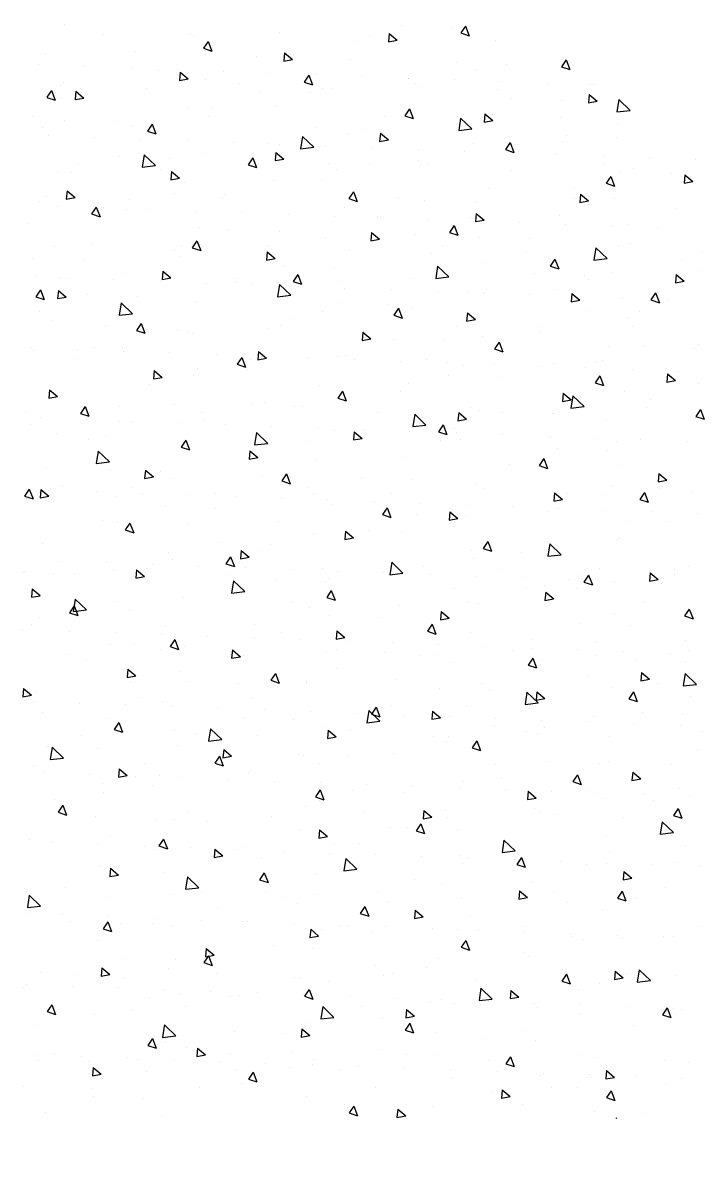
# Model space of a CAD drawing. Header units: metres. Extents: x -0.75 to 0.75, y 0 to 1.5.
# Drawn here: x 0.0228 to 0.2683, y 0.7017 to 1.1116 of the extents above; entities that cross this region are included whole.
import ezdxf

# ---------------------------------------------------------------- set-up
doc = ezdxf.new("R2010")
doc.units = ezdxf.units.M
for name, color, linetype in [('EXTERIOR', 250, 'Continuous'), ('Floor', 8, 'Continuous'), ('Inner 1', 5, 'Continuous'), ('Inner 2', 150, 'Continuous'), ('Inner 3', 140, 'Continuous')]:
    doc.layers.add(name, color=color, linetype=linetype)

# ---------------------------------------------------------------- blocks, each defined once
blk = doc.blocks.new('*X1')
at = {"color": 0}
for p, q in [((74.314, 149.239), (74.314, 149.239)), ((77.631, 149.458), (77.631, 149.458)), ((78.296, 149.452), (78.296, 149.452)), ((80.965, 149.339), (80.965, 149.339)), ((81.121, 149.194), (81.121, 149.194)), ((82.372, 149.359), (82.372, 149.359)), ((83.323, 149.417), (83.673, 149.551)), ((83.323, 149.417), (83.572, 149.249)), ((83.572, 149.249), (83.674, 149.551)), ((83.634, 149.226), (83.634, 149.226)), ((87.065, 149.316), (87.065, 149.316)), ((92.836, 148.868), (93.226, 149.274)), ((93.281, 148.799), (93.226, 149.274)), ((94.92, 149.478), (94.92, 149.478)), ((95.557, 149.296), (95.557, 149.296)), ((99.787, 149.371), (99.787, 149.371)), ((101.95, 149.381), (101.95, 149.381)), ((74.715, 148.958), (74.715, 148.958)), ((74.865, 148.861), (75.106, 149.149)), ((74.865, 148.861), (75.164, 148.835)), ((75.164, 148.835), (75.106, 149.148)), ((77.963, 148.779), (77.963, 148.779)), ((78.451, 148.548), (78.692, 148.835)), ((78.75, 148.521), (78.692, 148.835)), ((84.468, 148.941), (84.468, 148.941)), ((86.303, 149.114), (86.303, 149.114)), ((88.973, 149.001), (88.973, 149.001)), ((90.509, 149.016), (90.859, 149.151)), ((90.509, 149.016), (90.758, 148.848)), ((90.758, 148.848), (90.859, 149.151)), ((91.642, 148.888), (91.642, 148.888)), ((92.004, 148.977), (92.004, 148.977)), ((92.412, 148.882), (92.412, 148.882)), ((92.836, 148.868), (93.281, 148.799)), ((93.663, 149.047), (93.663, 149.047)), ((97.261, 149.051), (97.261, 149.051)), ((99.034, 148.881), (99.034, 148.881)), ((106.848, 148.984), (106.848, 148.984)), ((76.069, 148.529), (76.069, 148.529)), ((78.451, 148.548), (78.75, 148.521)), ((81.943, 148.621), (81.943, 148.621)), ((82.038, 148.234), (82.279, 148.521)), ((82.337, 148.208), (82.279, 148.521)), ((89.088, 148.477), (89.088, 148.477)), ((89.254, 148.466), (89.254, 148.466)), ((94.311, 148.775), (94.311, 148.775)), ((94.694, 148.699), (94.694, 148.699)), ((96.118, 148.38), (96.118, 148.38)), ((96.98, 148.662), (96.98, 148.662)), ((97.695, 148.616), (98.045, 148.75)), ((97.695, 148.616), (97.943, 148.448)), ((97.943, 148.448), (98.045, 148.75)), ((98.173, 148.04), (98.562, 148.446)), ((98.617, 147.971), (98.562, 148.446)), ((99.649, 148.55), (99.649, 148.55)), ((102.318, 148.437), (102.318, 148.437)), ((103.702, 148.569), (103.702, 148.569)), ((104.89, 148.433), (104.89, 148.433)), ((104.954, 148.734), (104.954, 148.734)), ((107.416, 148.753), (107.416, 148.753)), ((74.818, 148.364), (74.818, 148.364)), ((79.376, 148.269), (79.376, 148.269)), ((82.038, 148.234), (82.336, 148.208)), ((85.624, 147.92), (85.865, 148.207)), ((85.923, 147.894), (85.865, 148.207)), ((86.109, 148.052), (86.109, 148.052)), ((86.173, 147.976), (86.173, 147.976)), ((87.36, 148.217), (87.36, 148.217)), ((89.572, 148.004), (89.572, 148.004)), ((92.097, 148.324), (92.097, 148.324)), ((98.173, 148.04), (98.617, 147.971)), ((100.545, 148.154), (100.545, 148.154)), ((102.323, 148.081), (102.323, 148.081)), ((104.88, 148.215), (105.23, 148.35)), ((104.88, 148.215), (105.129, 148.048)), ((104.987, 148.324), (104.987, 148.324)), ((105.129, 148.048), (105.23, 148.35)), ((106.776, 148.132), (106.776, 148.132)), ((107.656, 148.211), (107.656, 148.211)), ((74.253, 147.574), (74.253, 147.574)), ((76.779, 147.894), (76.779, 147.894)), ((79.122, 147.804), (79.472, 147.938)), ((79.122, 147.804), (79.371, 147.636)), ((79.371, 147.636), (79.472, 147.938)), ((82.951, 147.636), (82.951, 147.636)), ((85.624, 147.92), (85.923, 147.894)), ((87.005, 147.652), (87.005, 147.652)), ((89.21, 147.606), (89.451, 147.894)), ((89.21, 147.606), (89.509, 147.58)), ((89.509, 147.58), (89.451, 147.893)), ((92.796, 147.292), (93.037, 147.58)), ((93.095, 147.266), (93.038, 147.58)), ((93.202, 147.88), (93.202, 147.88)), ((97.399, 147.74), (97.399, 147.74)), ((98.651, 147.904), (98.651, 147.904)), ((99.726, 147.706), (99.726, 147.706)), ((103.509, 147.213), (103.898, 147.619)), ((103.86, 147.631), (103.86, 147.631)), ((103.954, 147.144), (103.898, 147.619)), ((79.805, 147.222), (79.805, 147.222)), ((81.057, 147.387), (81.057, 147.387)), ((83.257, 147.476), (83.257, 147.476)), ((84.408, 147.277), (84.408, 147.277)), ((86.308, 147.404), (86.658, 147.538)), ((86.308, 147.404), (86.557, 147.236)), ((86.557, 147.236), (86.658, 147.538)), ((90.287, 147.379), (90.287, 147.379)), ((92.796, 147.292), (93.095, 147.266)), ((94.242, 147.324), (94.242, 147.324)), ((96.383, 146.979), (96.624, 147.266)), ((96.682, 146.953), (96.624, 147.266)), ((97.201, 147.386), (97.201, 147.386)), ((103.509, 147.213), (103.953, 147.144)), ((108.69, 147.427), (108.69, 147.427)), ((72.154, 146.48), (72.544, 146.886)), ((72.599, 146.411), (72.544, 146.886)), ((74.653, 147.01), (74.653, 147.01)), ((76.648, 146.806), (76.648, 146.806)), ((77.322, 146.897), (77.322, 146.897)), ((79.992, 146.784), (79.992, 146.784)), ((80.341, 146.975), (80.341, 146.975)), ((81.882, 146.957), (81.882, 146.957)), ((87.371, 146.879), (87.371, 146.879)), ((91.096, 146.91), (91.096, 146.91)), ((92.348, 147.075), (92.348, 147.075)), ((93.494, 147.003), (93.844, 147.138)), ((93.494, 147.003), (93.742, 146.835)), ((93.742, 146.835), (93.844, 147.137)), ((94.633, 147.034), (94.633, 147.034)), ((96.383, 146.979), (96.682, 146.953)), ((99.969, 146.665), (100.21, 146.952)), ((100.268, 146.639), (100.21, 146.952)), ((100.679, 146.603), (101.029, 146.737)), ((100.928, 146.435), (101.029, 146.737)), ((100.944, 147.131), (100.944, 147.131)), ((103.639, 146.762), (103.639, 146.762)), ((104.829, 146.769), (104.829, 146.769)), ((105.532, 147.011), (105.532, 147.011)), ((107.355, 147.089), (107.355, 147.089)), ((72.154, 146.48), (72.599, 146.411)), ((73.038, 146.451), (73.038, 146.451)), ((73.502, 146.392), (73.502, 146.392)), ((74.754, 146.557), (74.754, 146.557)), ((74.921, 146.191), (75.271, 146.326)), ((75.17, 146.024), (75.271, 146.326)), ((75.708, 146.338), (75.708, 146.338)), ((77.425, 146.475), (77.425, 146.475)), ((79.315, 146.605), (79.315, 146.605)), ((82.661, 146.671), (82.661, 146.671)), ((84.455, 146.378), (84.455, 146.378)), ((85.33, 146.559), (85.33, 146.559)), ((87.939, 146.494), (87.939, 146.494)), ((87.999, 146.446), (87.999, 146.446)), ((89.511, 146.339), (89.511, 146.339)), ((90.668, 146.333), (90.668, 146.333)), ((92.036, 146.659), (92.036, 146.659)), ((98.028, 146.63), (98.028, 146.63)), ((99.969, 146.665), (100.268, 146.639)), ((100.679, 146.603), (100.928, 146.435)), ((102.262, 146.417), (102.262, 146.417)), ((102.387, 146.597), (102.387, 146.597)), ((103.555, 146.351), (103.796, 146.638)), ((103.555, 146.351), (103.854, 146.325)), ((103.854, 146.325), (103.797, 146.638)), ((107.142, 146.037), (107.383, 146.325)), ((107.441, 146.011), (107.383, 146.325)), ((107.865, 146.202), (108.215, 146.337)), ((108.114, 146.034), (108.215, 146.337)), ((108.845, 146.385), (108.87, 146.411)), ((108.845, 146.385), (108.87, 146.381)), ((74.192, 145.91), (74.192, 145.91)), ((74.509, 145.974), (74.509, 145.974)), ((74.921, 146.191), (75.17, 146.024)), ((76.718, 146.23), (76.718, 146.23)), ((77.491, 145.653), (77.88, 146.058)), ((77.935, 145.584), (77.88, 146.058)), ((78.377, 146.225), (78.377, 146.225)), ((81.046, 146.113), (81.046, 146.113)), ((82.107, 145.791), (82.457, 145.925)), ((82.356, 145.623), (82.457, 145.925)), ((83.715, 146), (83.715, 146)), ((84.793, 146.08), (84.793, 146.08)), ((86.045, 146.245), (86.045, 146.245)), ((86.944, 145.987), (86.944, 145.987)), ((93.337, 146.22), (93.337, 146.22)), ((95.112, 146.13), (95.112, 146.13)), ((96.006, 146.107), (96.006, 146.107)), ((97.336, 145.932), (97.336, 145.932)), ((98.675, 145.995), (98.675, 145.995)), ((99.229, 146.182), (99.229, 146.182)), ((99.665, 146.042), (99.665, 146.042)), ((107.142, 146.037), (107.441, 146.011)), ((107.865, 146.202), (108.114, 146.034)), ((71.625, 145.558), (71.625, 145.558)), ((71.972, 145.414), (72.213, 145.701)), ((72.271, 145.388), (72.214, 145.701)), ((77.491, 145.653), (77.935, 145.584)), ((81.539, 145.877), (81.539, 145.877)), ((81.635, 145.664), (81.635, 145.664)), ((82.107, 145.791), (82.355, 145.623)), ((84.347, 145.612), (84.347, 145.612)), ((86.384, 145.887), (86.384, 145.887)), ((89.053, 145.774), (89.053, 145.774)), ((89.292, 145.39), (89.643, 145.525)), ((89.541, 145.223), (89.643, 145.525)), ((91.722, 145.661), (91.722, 145.661)), ((92.196, 145.629), (92.196, 145.629)), ((94.391, 145.549), (94.391, 145.549)), ((96.084, 145.768), (96.084, 145.768)), ((97.14, 145.722), (97.14, 145.722)), ((101.344, 145.882), (101.344, 145.882)), ((104.014, 145.769), (104.014, 145.769)), ((106.683, 145.656), (106.683, 145.656)), ((108.627, 145.62), (108.627, 145.62)), ((71.593, 145.474), (71.593, 145.474)), ((71.972, 145.414), (72.271, 145.388)), ((75.559, 145.1), (75.8, 145.388)), ((75.559, 145.1), (75.858, 145.074)), ((75.858, 145.074), (75.8, 145.388)), ((78.49, 145.25), (78.49, 145.25)), ((78.623, 145.377), (78.623, 145.377)), ((79.742, 145.415), (79.742, 145.415)), ((81.821, 145.292), (81.821, 145.292)), ((82.827, 144.825), (83.216, 145.231)), ((83.272, 144.756), (83.216, 145.231)), ((89.28, 145.129), (89.28, 145.129)), ((89.292, 145.39), (89.541, 145.223)), ((91.033, 145.103), (91.033, 145.103)), ((92.926, 145.352), (92.926, 145.352)), ((94.573, 145.37), (94.573, 145.37)), ((96.478, 144.99), (96.828, 145.124)), ((96.727, 144.822), (96.828, 145.124)), ((97.06, 145.436), (97.06, 145.436)), ((99.73, 145.323), (99.73, 145.323)), ((102.399, 145.21), (102.399, 145.21)), ((104.769, 145.104), (104.769, 145.104)), ((105.068, 145.098), (105.068, 145.098)), ((106.569, 145.149), (106.569, 145.149)), ((107.294, 145.425), (107.294, 145.425)), ((107.375, 145.455), (107.375, 145.455)), ((70.72, 144.579), (71.07, 144.713)), ((70.969, 144.411), (71.07, 144.713)), ((75.332, 144.834), (75.332, 144.834)), ((75.707, 144.876), (75.707, 144.876)), ((79.145, 144.787), (79.386, 145.074)), ((79.145, 144.787), (79.444, 144.76)), ((79.254, 144.94), (79.254, 144.94)), ((79.444, 144.76), (79.386, 145.074)), ((82.731, 144.473), (82.972, 144.76)), ((82.827, 144.825), (83.272, 144.756)), ((83.03, 144.447), (82.972, 144.76)), ((89.781, 144.938), (89.781, 144.938)), ((91.976, 144.995), (91.976, 144.995)), ((96.478, 144.99), (96.727, 144.822)), ((102.201, 144.752), (102.201, 144.752)), ((102.323, 144.79), (102.323, 144.79)), ((103.664, 144.59), (104.014, 144.724)), ((103.913, 144.422), (104.014, 144.724)), ((104.217, 145.039), (104.217, 145.039)), ((107.737, 144.985), (107.737, 144.985)), ((70.72, 144.579), (70.969, 144.411)), ((70.989, 144.581), (70.989, 144.581)), ((72.187, 144.42), (72.187, 144.42)), ((72.791, 144.376), (72.791, 144.376)), ((73.439, 144.585), (73.439, 144.585)), ((73.659, 144.468), (73.659, 144.468)), ((76.328, 144.355), (76.328, 144.355)), ((76.657, 144.565), (76.657, 144.565)), ((77.906, 144.178), (78.256, 144.313)), ((78.154, 144.01), (78.256, 144.313)), ((82.731, 144.473), (83.03, 144.447)), ((84.73, 144.273), (84.73, 144.273)), ((86.318, 144.159), (86.559, 144.446)), ((86.364, 144.628), (86.364, 144.628)), ((86.617, 144.133), (86.559, 144.446)), ((86.623, 144.522), (86.623, 144.522)), ((86.883, 144.323), (86.883, 144.323)), ((88.163, 143.997), (88.552, 144.403)), ((88.608, 143.928), (88.553, 144.403)), ((89.45, 144.675), (89.45, 144.675)), ((99.604, 144.377), (99.604, 144.377)), ((101.072, 144.625), (101.072, 144.625)), ((103.653, 144.648), (103.653, 144.648)), ((103.664, 144.59), (103.912, 144.422)), ((71.564, 143.893), (71.564, 143.893)), ((74.132, 144.245), (74.132, 144.245)), ((77.906, 144.178), (78.154, 144.01)), ((78.997, 144.243), (78.997, 144.243)), ((81.666, 144.13), (81.666, 144.13)), ((83.448, 144.128), (83.448, 144.128)), ((83.478, 144.108), (83.478, 144.108)), ((84.286, 143.948), (84.286, 143.948)), ((84.335, 144.017), (84.335, 144.017)), ((85.091, 143.778), (85.441, 143.912)), ((85.34, 143.61), (85.442, 143.912)), ((86.318, 144.159), (86.616, 144.133)), ((87.004, 143.904), (87.004, 143.904)), ((88.163, 143.997), (88.608, 143.928)), ((89.904, 143.845), (90.145, 144.133)), ((90.203, 143.819), (90.145, 144.132)), ((96.02, 143.96), (96.02, 143.96)), ((97.079, 144.057), (97.079, 144.057)), ((97.914, 144.21), (97.914, 144.21)), ((100.737, 144.148), (100.737, 144.148)), ((107.767, 144.051), (107.767, 144.051)), ((80.32, 143.692), (80.32, 143.692)), ((80.532, 143.627), (80.532, 143.627)), ((81.76, 143.628), (81.76, 143.628)), ((85.091, 143.778), (85.34, 143.61)), ((89.673, 143.791), (89.673, 143.791)), ((89.904, 143.845), (90.203, 143.819)), ((92.277, 143.377), (92.627, 143.512)), ((92.342, 143.679), (92.342, 143.679)), ((92.526, 143.21), (92.627, 143.512)), ((93.49, 143.532), (93.731, 143.819)), ((93.49, 143.532), (93.789, 143.505)), ((93.499, 143.17), (93.889, 143.576)), ((93.789, 143.505), (93.731, 143.819)), ((93.944, 143.101), (93.889, 143.576)), ((94.512, 143.705), (94.512, 143.705)), ((94.769, 143.795), (94.769, 143.795)), ((95.011, 143.566), (95.011, 143.566)), ((97.077, 143.218), (97.318, 143.505)), ((97.375, 143.192), (97.318, 143.505)), ((97.681, 143.453), (97.681, 143.453)), ((97.822, 143.647), (97.822, 143.647)), ((104.851, 143.55), (104.851, 143.55)), ((106.06, 143.483), (106.06, 143.483)), ((107.233, 143.76), (107.233, 143.76)), ((107.311, 143.648), (107.311, 143.648)), ((77.175, 143.278), (77.175, 143.278)), ((77.616, 143.127), (77.616, 143.127)), ((78.426, 143.443), (78.426, 143.443)), ((79.193, 143.276), (79.193, 143.276)), ((89.717, 143.13), (89.717, 143.13)), ((91.611, 143.38), (91.611, 143.38)), ((91.915, 143.33), (91.915, 143.33)), ((92.277, 143.377), (92.526, 143.21)), ((93.499, 143.17), (93.944, 143.101)), ((94.906, 143.146), (94.906, 143.146)), ((97.077, 143.218), (97.375, 143.192)), ((99.463, 142.977), (99.813, 143.111)), ((99.711, 142.809), (99.813, 143.111)), ((100.35, 143.34), (100.35, 143.34)), ((100.663, 142.904), (100.904, 143.191)), ((100.962, 142.878), (100.904, 143.191)), ((101.936, 143.05), (101.936, 143.05)), ((102.141, 143.088), (102.141, 143.088)), ((102.902, 143.067), (102.902, 143.067)), ((103.019, 143.228), (103.019, 143.228)), ((104.708, 143.44), (104.708, 143.44)), ((105.688, 143.115), (105.688, 143.115)), ((73.705, 142.566), (74.055, 142.7)), ((73.953, 142.398), (74.055, 142.7)), ((74.017, 142.862), (74.017, 142.862)), ((76.596, 142.901), (76.596, 142.901)), ((86.822, 142.658), (86.822, 142.658)), ((88.466, 142.966), (88.466, 142.966)), ((89.389, 143.01), (89.389, 143.01)), ((91.99, 142.646), (91.99, 142.646)), ((98.835, 142.342), (99.225, 142.748)), ((99.28, 142.273), (99.225, 142.748)), ((99.463, 142.977), (99.711, 142.809)), ((99.544, 142.713), (99.544, 142.713)), ((99.756, 142.653), (99.756, 142.653)), ((100.663, 142.904), (100.962, 142.878)), ((101.008, 142.818), (101.008, 142.818)), ((104.249, 142.59), (104.49, 142.878)), ((104.548, 142.564), (104.49, 142.877)), ((106.648, 142.576), (106.998, 142.711)), ((106.897, 142.409), (106.998, 142.711)), ((108.357, 143.002), (108.357, 143.002)), ((70.872, 142.448), (70.872, 142.448)), ((71.504, 142.229), (71.504, 142.229)), ((72.123, 142.613), (72.123, 142.613)), ((73.705, 142.566), (73.953, 142.398)), ((74.071, 142.581), (74.071, 142.581)), ((74.701, 142.626), (74.701, 142.626)), ((80.89, 142.165), (81.24, 142.3)), ((81.139, 141.997), (81.24, 142.299)), ((83.414, 142.301), (83.414, 142.301)), ((84.225, 142.283), (84.225, 142.283)), ((85.308, 142.55), (85.308, 142.55)), ((96.599, 142.238), (96.599, 142.238)), ((97.018, 142.393), (97.018, 142.393)), ((98.835, 142.342), (99.28, 142.273)), ((99.02, 142.549), (99.02, 142.549)), ((104.249, 142.59), (104.548, 142.564)), ((106.648, 142.576), (106.897, 142.409)), ((107.835, 142.276), (108.076, 142.564)), ((107.835, 142.276), (108.134, 142.25)), ((108.134, 142.25), (108.077, 142.564)), ((70.016, 142.026), (70.016, 142.026)), ((71.785, 142.126), (71.785, 142.126)), ((72.666, 141.653), (72.907, 141.94)), ((72.685, 141.913), (72.685, 141.913)), ((72.965, 141.627), (72.907, 141.94)), ((80.89, 142.165), (81.139, 141.997)), ((81.7, 141.963), (81.7, 141.963)), ((82.162, 142.136), (82.162, 142.136)), ((88.076, 141.765), (88.426, 141.899)), ((88.325, 141.597), (88.426, 141.899)), ((89.074, 142.145), (89.074, 142.145)), ((93.453, 141.823), (93.453, 141.823)), ((94.451, 142.041), (94.451, 142.041)), ((94.705, 141.988), (94.705, 141.988)), ((96.104, 142.049), (96.104, 142.049)), ((104.172, 141.515), (104.561, 141.92)), ((104.616, 141.446), (104.561, 141.92)), ((107.173, 142.096), (107.173, 142.096)), ((107.89, 141.925), (107.89, 141.925)), ((72.666, 141.653), (72.965, 141.627)), ((75.354, 141.8), (75.354, 141.8)), ((76.252, 141.339), (76.494, 141.627)), ((76.551, 141.313), (76.494, 141.627)), ((77.111, 141.471), (77.111, 141.471)), ((78.023, 141.688), (78.023, 141.688)), ((79.005, 141.72), (79.005, 141.72)), ((79.132, 141.611), (79.132, 141.611)), ((80.692, 141.575), (80.692, 141.575)), ((83.361, 141.462), (83.361, 141.462)), ((86.158, 141.645), (86.158, 141.645)), ((88.076, 141.765), (88.325, 141.597)), ((90.296, 141.408), (90.296, 141.408)), ((91.854, 141.666), (91.854, 141.666)), ((93.188, 141.548), (93.188, 141.548)), ((95.261, 141.364), (95.612, 141.499)), ((95.51, 141.196), (95.612, 141.499)), ((102.08, 141.423), (102.08, 141.423)), ((104.172, 141.515), (104.616, 141.446)), ((104.647, 141.775), (104.647, 141.775)), ((104.744, 141.511), (104.744, 141.511)), ((105.996, 141.676), (105.996, 141.676)), ((106.761, 141.8), (106.761, 141.8)), ((69.503, 140.953), (69.854, 141.087)), ((69.752, 140.785), (69.854, 141.087)), ((71.07, 141.354), (71.07, 141.354)), ((72.817, 140.782), (73.207, 141.188)), ((73.262, 140.713), (73.207, 141.188)), ((73.739, 141.242), (73.739, 141.242)), ((75.859, 141.306), (75.859, 141.306)), ((76.252, 141.339), (76.551, 141.313)), ((76.408, 141.129), (76.408, 141.129)), ((76.536, 141.236), (76.536, 141.236)), ((79.077, 141.016), (79.077, 141.016)), ((79.839, 141.026), (80.08, 141.313)), ((79.839, 141.026), (80.138, 140.999)), ((80.138, 140.999), (80.08, 141.313)), ((83.242, 141.144), (83.242, 141.144)), ((83.425, 140.712), (83.666, 140.999)), ((83.724, 140.686), (83.666, 140.999)), ((86.03, 141.349), (86.03, 141.349)), ((86.761, 140.994), (86.761, 140.994)), ((87.15, 140.994), (87.15, 140.994)), ((88.402, 141.158), (88.402, 141.158)), ((88.7, 141.237), (88.7, 141.237)), ((89.329, 141.346), (89.329, 141.346)), ((90.272, 141.048), (90.272, 141.048)), ((91.369, 141.124), (91.369, 141.124)), ((94.038, 141.011), (94.038, 141.011)), ((95.261, 141.364), (95.51, 141.197)), ((99.483, 141.049), (99.483, 141.049)), ((101.586, 141.095), (101.586, 141.095)), ((102.447, 140.964), (102.797, 141.098)), ((102.696, 140.796), (102.797, 141.098)), ((103.845, 141.3), (103.845, 141.3)), ((69.503, 140.953), (69.752, 140.785)), ((70.808, 140.641), (70.808, 140.641)), ((72.702, 140.89), (72.702, 140.89)), ((72.817, 140.782), (73.262, 140.713)), ((74.01, 140.916), (74.01, 140.916)), ((76.689, 140.553), (77.039, 140.687)), ((76.938, 140.385), (77.039, 140.687)), ((80.326, 140.644), (80.326, 140.644)), ((81.746, 140.903), (81.746, 140.903)), ((83.425, 140.712), (83.724, 140.686)), ((84.164, 140.619), (84.164, 140.619)), ((84.416, 140.79), (84.416, 140.79)), ((87.011, 140.398), (87.252, 140.685)), ((87.085, 140.678), (87.085, 140.678)), ((87.31, 140.372), (87.253, 140.685)), ((96.707, 140.898), (96.707, 140.898)), ((96.957, 140.728), (96.957, 140.728)), ((98.441, 140.681), (98.441, 140.681)), ((99.376, 140.785), (99.376, 140.785)), ((99.693, 140.846), (99.693, 140.846)), ((100.929, 140.799), (100.929, 140.799)), ((102.045, 140.673), (102.045, 140.673)), ((102.447, 140.964), (102.696, 140.796)), ((69.556, 140.476), (69.556, 140.476)), ((71.443, 140.564), (71.443, 140.564)), ((76.689, 140.553), (76.938, 140.385)), ((78.154, 139.954), (78.543, 140.36)), ((78.598, 139.885), (78.543, 140.36)), ((81.639, 140.299), (81.639, 140.299)), ((82.099, 140.329), (82.099, 140.329)), ((83.875, 140.152), (84.225, 140.286)), ((83.992, 140.578), (83.992, 140.578)), ((84.124, 139.984), (84.225, 140.286)), ((87.011, 140.398), (87.31, 140.372)), ((87.356, 140.547), (87.356, 140.547)), ((89.754, 140.565), (89.754, 140.565)), ((90.598, 140.084), (90.839, 140.372)), ((90.897, 140.058), (90.839, 140.372)), ((92.423, 140.452), (92.423, 140.452)), ((94.39, 140.376), (94.39, 140.376)), ((95.092, 140.339), (95.092, 140.339)), ((95.283, 140.265), (95.283, 140.265)), ((97.761, 140.227), (97.761, 140.227)), ((98.013, 140.299), (98.013, 140.299)), ((104.714, 140.56), (104.714, 140.56)), ((107.112, 140.431), (107.112, 140.431)), ((107.383, 140.447), (107.383, 140.447)), ((77.41, 140.143), (77.41, 140.143)), ((78.154, 139.954), (78.598, 139.885)), ((79.072, 139.947), (79.072, 139.947)), ((80.847, 140.164), (80.847, 140.164)), ((83.875, 140.152), (84.123, 139.984)), ((84.44, 140.047), (84.44, 140.047)), ((90.598, 140.084), (90.897, 140.058)), ((91.06, 139.752), (91.41, 139.886)), ((91.309, 139.584), (91.411, 139.886)), ((91.793, 140.002), (91.793, 140.002)), ((92.138, 139.851), (92.138, 139.851)), ((93.39, 140.016), (93.39, 140.016)), ((94.184, 139.771), (94.425, 140.058)), ((94.184, 139.771), (94.483, 139.744)), ((94.483, 139.744), (94.425, 140.058)), ((95.097, 139.798), (95.097, 139.798)), ((100.43, 140.114), (100.43, 140.114)), ((103.099, 140.001), (103.099, 140.001)), ((104.586, 140.111), (104.586, 140.111)), ((105.768, 139.888), (105.768, 139.888)), ((106.574, 139.953), (106.574, 139.953)), ((108.438, 139.775), (108.438, 139.775)), ((71.69, 139.372), (71.69, 139.372)), ((74.494, 139.643), (74.494, 139.643)), ((75.796, 139.499), (75.796, 139.499)), ((76.475, 139.572), (76.475, 139.572)), ((77.689, 139.748), (77.689, 139.748)), ((81.524, 139.546), (81.524, 139.546)), ((83.49, 139.127), (83.879, 139.533)), ((83.935, 139.058), (83.879, 139.533)), ((88.98, 139.436), (88.98, 139.436)), ((89.268, 139.681), (89.268, 139.681)), ((91.06, 139.752), (91.309, 139.584)), ((97.77, 139.457), (98.011, 139.744)), ((97.77, 139.457), (98.069, 139.431)), ((98.069, 139.431), (98.011, 139.744)), ((98.246, 139.351), (98.596, 139.486)), ((98.495, 139.183), (98.596, 139.485)), ((99.422, 139.384), (99.422, 139.384)), ((101.357, 139.143), (101.598, 139.43)), ((101.656, 139.117), (101.598, 139.43)), ((102.019, 139.759), (102.019, 139.759)), ((103.429, 139.539), (103.429, 139.539)), ((104.681, 139.704), (104.681, 139.704)), ((71.578, 139.142), (71.578, 139.142)), ((72.488, 138.94), (72.838, 139.074)), ((72.737, 138.772), (72.838, 139.074)), ((73.949, 139.252), (73.949, 139.252)), ((74.359, 139.259), (74.359, 139.259)), ((74.544, 139.334), (74.544, 139.334)), ((77.028, 139.146), (77.028, 139.146)), ((78.608, 139.045), (78.608, 139.045)), ((79.697, 139.033), (79.697, 139.033)), ((83.49, 139.127), (83.934, 139.058)), ((84.104, 138.955), (84.104, 138.955)), ((85.835, 139.022), (85.835, 139.022)), ((86.701, 139.329), (86.701, 139.329)), ((87.087, 139.186), (87.087, 139.186)), ((92.181, 139.298), (92.181, 139.298)), ((96.897, 139.064), (96.897, 139.064)), ((98.246, 139.351), (98.495, 139.183)), ((100.271, 139.123), (100.271, 139.123)), ((101.357, 139.143), (101.655, 139.117)), ((104.943, 138.829), (105.184, 139.117)), ((105.242, 138.803), (105.184, 139.116)), ((105.432, 138.951), (105.545, 138.994)), ((105.432, 138.951), (105.545, 138.875)), ((105.545, 138.994), (105.782, 139.085)), ((105.68, 138.783), (105.782, 139.085)), ((69.493, 138.669), (69.493, 138.669)), ((71.382, 138.9), (71.382, 138.9)), ((71.386, 138.918), (71.386, 138.918)), ((72.488, 138.94), (72.737, 138.772)), ((75.692, 138.545), (75.692, 138.545)), ((79.674, 138.539), (80.024, 138.674)), ((79.674, 138.539), (79.922, 138.372)), ((79.922, 138.372), (80.024, 138.674)), ((81.578, 138.634), (81.578, 138.634)), ((82.367, 138.921), (82.367, 138.921)), ((82.677, 138.606), (82.677, 138.606)), ((85.036, 138.808), (85.036, 138.808)), ((87.705, 138.695), (87.705, 138.695)), ((88.826, 138.299), (89.215, 138.705)), ((89.271, 138.23), (89.215, 138.705)), ((89.265, 138.797), (89.265, 138.797)), ((90.374, 138.582), (90.374, 138.582)), ((94.329, 138.712), (94.329, 138.712)), ((97.126, 138.709), (97.126, 138.709)), ((98.377, 138.874), (98.377, 138.874)), ((104.943, 138.829), (105.242, 138.803)), ((105.545, 138.875), (105.68, 138.783)), ((106.555, 138.817), (106.555, 138.817)), ((107.051, 138.767), (107.051, 138.767)), ((108.529, 138.516), (108.77, 138.803)), ((108.828, 138.489), (108.77, 138.803)), ((69.774, 138.206), (70.015, 138.493)), ((69.774, 138.206), (70.072, 138.18)), ((70.073, 138.18), (70.015, 138.493)), ((73.36, 137.892), (73.601, 138.179)), ((73.659, 137.866), (73.601, 138.179)), ((79.011, 138.282), (79.011, 138.282)), ((79.532, 138.192), (79.532, 138.192)), ((80.783, 138.357), (80.783, 138.357)), ((86.349, 138.297), (86.349, 138.297)), ((86.859, 138.139), (87.209, 138.273)), ((86.859, 138.139), (87.108, 137.971)), ((87.108, 137.971), (87.209, 138.273)), ((88.826, 138.299), (89.271, 138.23)), ((91.732, 138.337), (91.732, 138.337)), ((93.043, 138.469), (93.043, 138.469)), ((93.968, 138.293), (93.968, 138.293)), ((95.712, 138.357), (95.712, 138.357)), ((98.381, 138.244), (98.381, 138.244)), ((101.05, 138.131), (101.05, 138.131)), ((103.639, 138.317), (103.639, 138.317)), ((104.525, 138.447), (104.525, 138.447)), ((108.417, 138.397), (108.417, 138.397)), ((108.529, 138.516), (108.828, 138.489)), ((72.776, 138.044), (72.776, 138.044)), ((73.36, 137.892), (73.659, 137.866)), ((76.374, 137.776), (76.374, 137.776)), ((76.414, 137.907), (76.414, 137.907)), ((76.946, 137.578), (77.187, 137.866)), ((77.245, 137.552), (77.187, 137.866)), ((83.434, 137.796), (83.434, 137.796)), ((89.207, 138.017), (89.207, 138.017)), ((90.823, 137.879), (90.823, 137.879)), ((92.074, 138.044), (92.074, 138.044)), ((94.045, 137.739), (94.395, 137.873)), ((94.045, 137.739), (94.294, 137.571)), ((94.162, 137.472), (94.552, 137.877)), ((94.294, 137.571), (94.395, 137.873)), ((94.607, 137.403), (94.552, 137.877)), ((99.361, 137.72), (99.361, 137.72)), ((100.723, 137.816), (100.723, 137.816)), ((101.958, 138.094), (101.958, 138.094)), ((103.365, 137.732), (103.365, 137.732)), ((103.719, 138.018), (103.719, 138.018)), ((105.259, 137.981), (105.259, 137.981)), ((106.389, 137.906), (106.389, 137.906)), ((107.753, 137.719), (107.753, 137.719)), ((69.86, 137.544), (69.86, 137.544)), ((73.229, 137.362), (73.229, 137.362)), ((73.888, 137.587), (73.888, 137.587)), ((74.48, 137.527), (74.48, 137.527)), ((76.946, 137.578), (77.245, 137.552)), ((80.533, 137.265), (80.774, 137.552)), ((80.831, 137.238), (80.774, 137.552)), ((86.64, 137.665), (86.64, 137.665)), ((87.665, 137.464), (87.665, 137.464)), ((94.162, 137.472), (94.607, 137.403)), ((96.836, 137.4), (96.836, 137.4)), ((97.807, 137.316), (97.807, 137.316)), ((101.231, 137.338), (101.581, 137.472)), ((101.231, 137.338), (101.479, 137.17)), ((101.479, 137.17), (101.581, 137.472)), ((102.114, 137.567), (102.114, 137.567)), ((70.071, 136.946), (70.071, 136.946)), ((71.321, 137.235), (71.321, 137.235)), ((75.473, 136.927), (75.823, 137.061)), ((75.473, 136.927), (75.721, 136.759)), ((75.721, 136.759), (75.823, 137.061)), ((80.518, 137.296), (80.518, 137.296)), ((80.533, 137.265), (80.831, 137.238)), ((81.517, 136.97), (81.517, 136.97)), ((84.043, 137.29), (84.043, 137.29)), ((84.119, 136.951), (84.36, 137.238)), ((84.119, 136.951), (84.418, 136.925)), ((84.418, 136.925), (84.36, 137.238)), ((84.52, 137.049), (84.52, 137.049)), ((85.771, 137.214), (85.771, 137.214)), ((87.705, 136.637), (87.946, 136.924)), ((88.004, 136.611), (87.946, 136.924)), ((94.269, 137.047), (94.269, 137.047)), ((97.062, 136.902), (97.062, 136.902)), ((98.956, 137.151), (98.956, 137.151)), ((99.498, 136.644), (99.888, 137.05)), ((99.943, 136.575), (99.888, 137.05)), ((104.837, 137.219), (104.837, 137.219)), ((106.99, 137.102), (106.99, 137.102)), ((108.416, 136.938), (108.766, 137.072)), ((108.416, 136.938), (108.665, 136.77)), ((108.665, 136.77), (108.766, 137.072)), ((70.716, 136.817), (70.716, 136.817)), ((73.386, 136.704), (73.386, 136.704)), ((76.055, 136.591), (76.055, 136.591)), ((77.602, 136.795), (77.602, 136.795)), ((78.95, 136.618), (78.95, 136.618)), ((81.362, 136.634), (81.362, 136.634)), ((82.658, 136.526), (83.008, 136.661)), ((82.658, 136.526), (82.907, 136.359)), ((82.907, 136.358), (83.008, 136.661)), ((87.705, 136.637), (88.004, 136.611)), ((91.291, 136.323), (91.532, 136.611)), ((91.59, 136.297), (91.533, 136.611)), ((91.672, 136.673), (91.672, 136.673)), ((94.891, 136.815), (94.891, 136.815)), ((95.81, 136.737), (95.81, 136.737)), ((99.498, 136.644), (99.943, 136.575)), ((101.921, 136.718), (101.921, 136.718)), ((104.465, 136.782), (104.465, 136.782)), ((108.353, 136.589), (108.353, 136.589)), ((71.771, 136.145), (71.771, 136.145)), ((74.686, 136.295), (74.686, 136.295)), ((76.353, 136.243), (76.353, 136.243)), ((78.216, 136.22), (78.216, 136.22)), ((78.724, 136.478), (78.724, 136.478)), ((79.468, 136.384), (79.468, 136.384)), ((81.393, 136.366), (81.393, 136.366)), ((84.062, 136.253), (84.062, 136.253)), ((86.731, 136.14), (86.731, 136.14)), ((89.146, 136.352), (89.146, 136.352)), ((89.844, 136.126), (90.194, 136.26)), ((89.844, 136.126), (90.093, 135.958)), ((90.093, 135.958), (90.194, 136.26)), ((91.291, 136.323), (91.59, 136.297)), ((91.975, 136.314), (91.975, 136.314)), ((92.653, 136.321), (92.653, 136.321)), ((94.878, 136.01), (95.119, 136.297)), ((95.177, 135.983), (95.119, 136.297)), ((99.005, 136.218), (99.005, 136.218)), ((101.897, 136.43), (101.897, 136.43)), ((104.835, 135.816), (105.224, 136.222)), ((105.279, 135.747), (105.224, 136.222)), ((107.101, 136.425), (107.101, 136.425)), ((71.77, 135.794), (71.77, 135.794)), ((73.828, 135.923), (73.828, 135.923)), ((74.44, 136.032), (74.44, 136.032)), ((75.059, 135.804), (75.059, 135.804)), ((77.109, 135.919), (77.109, 135.919)), ((79.778, 135.807), (79.778, 135.807)), ((82.447, 135.694), (82.447, 135.694)), ((86.579, 136), (86.579, 136)), ((89.059, 135.814), (89.059, 135.814)), ((89.4, 136.027), (89.4, 136.027)), ((89.507, 135.907), (89.507, 135.907)), ((90.759, 136.072), (90.759, 136.072)), ((92.069, 135.914), (92.069, 135.914)), ((94.738, 135.802), (94.738, 135.802)), ((94.878, 136.01), (95.177, 135.983)), ((96.089, 135.717), (96.089, 135.717)), ((96.775, 135.735), (96.775, 135.735)), ((97.029, 135.725), (97.38, 135.86)), ((97.029, 135.725), (97.278, 135.558)), ((97.278, 135.558), (97.38, 135.86)), ((97.408, 135.689), (97.408, 135.689)), ((98.464, 135.696), (98.705, 135.983)), ((98.464, 135.696), (98.763, 135.67)), ((98.763, 135.67), (98.705, 135.983)), ((99.3, 136.055), (99.3, 136.055)), ((102.05, 135.76), (102.05, 135.76)), ((102.05, 135.382), (102.291, 135.669)), ((102.349, 135.356), (102.291, 135.669)), ((103.944, 136.009), (103.944, 136.009)), ((104.835, 135.816), (105.279, 135.747)), ((71.26, 135.571), (71.26, 135.571)), ((71.271, 135.314), (71.621, 135.448)), ((71.271, 135.314), (71.52, 135.146)), ((71.52, 135.146), (71.622, 135.448)), ((71.913, 135.39), (71.913, 135.39)), ((73.165, 135.555), (73.165, 135.555)), ((73.48, 135.084), (73.87, 135.49)), ((73.925, 135.015), (73.87, 135.49)), ((81.456, 135.305), (81.456, 135.305)), ((83.982, 135.626), (83.982, 135.626)), ((85.116, 135.581), (85.116, 135.581)), ((86.143, 135.313), (86.143, 135.313)), ((86.35, 135.492), (86.35, 135.492)), ((87.785, 135.468), (87.785, 135.468)), ((90.454, 135.356), (90.454, 135.356)), ((94.208, 135.383), (94.208, 135.383)), ((100.077, 135.576), (100.077, 135.576)), ((100.798, 135.595), (100.798, 135.595)), ((102.05, 135.382), (102.349, 135.356)), ((102.746, 135.463), (102.746, 135.463)), ((104.215, 135.325), (104.565, 135.459)), ((104.215, 135.325), (104.464, 135.157)), ((104.464, 135.157), (104.565, 135.459)), ((105.415, 135.351), (105.415, 135.351)), ((105.637, 135.068), (105.878, 135.356)), ((105.936, 135.042), (105.878, 135.356)), ((106.746, 135.469), (106.746, 135.469)), ((106.929, 135.438), (106.929, 135.438)), ((73.48, 135.084), (73.925, 135.015)), ((78.457, 134.914), (78.807, 135.048)), ((78.457, 134.914), (78.706, 134.746)), ((78.706, 134.746), (78.807, 135.048)), ((78.889, 134.953), (78.889, 134.953)), ((83.204, 135.077), (83.204, 135.077)), ((84.456, 135.242), (84.456, 135.242)), ((91.611, 135.008), (91.611, 135.008)), ((93.124, 135.243), (93.124, 135.243)), ((93.173, 135.217), (93.173, 135.217)), ((95.747, 134.93), (95.747, 134.93)), ((95.793, 135.13), (95.793, 135.13)), ((97.64, 135.179), (97.64, 135.179)), ((98.462, 135.017), (98.462, 135.017)), ((101.131, 134.905), (101.131, 134.905)), ((103.83, 134.968), (103.83, 134.968)), ((104.404, 135.118), (104.404, 135.118)), ((105.637, 135.068), (105.935, 135.042)), ((108.084, 135.238), (108.084, 135.238)), ((70.467, 134.445), (70.708, 134.732)), ((70.467, 134.445), (70.766, 134.419)), ((70.766, 134.419), (70.709, 134.732)), ((76.292, 134.579), (76.292, 134.579)), ((78.816, 134.256), (79.206, 134.662)), ((79.261, 134.187), (79.206, 134.662)), ((80.046, 134.662), (80.046, 134.662)), ((83.227, 134.813), (83.227, 134.813)), ((85.643, 134.513), (85.993, 134.648)), ((85.643, 134.513), (85.891, 134.345)), ((85.891, 134.345), (85.993, 134.648)), ((89.085, 134.688), (89.085, 134.688)), ((90.257, 134.716), (90.257, 134.716)), ((94.495, 134.765), (94.495, 134.765)), ((100.914, 134.468), (100.914, 134.468)), ((101.837, 134.766), (101.837, 134.766)), ((103.8, 134.792), (103.8, 134.792)), ((105.786, 134.453), (105.786, 134.453)), ((106.469, 134.679), (106.469, 134.679)), ((107.038, 134.617), (107.038, 134.617)), ((69.722, 134.275), (69.722, 134.275)), ((72.391, 134.162), (72.391, 134.162)), ((73.767, 134.258), (73.767, 134.258)), ((74.054, 134.131), (74.295, 134.418)), ((74.054, 134.131), (74.353, 134.105)), ((74.353, 134.105), (74.295, 134.418)), ((75.06, 134.05), (75.06, 134.05)), ((76.901, 134.248), (76.901, 134.248)), ((77.64, 133.817), (77.881, 134.105)), ((77.939, 133.791), (77.881, 134.105)), ((78.153, 134.412), (78.153, 134.412)), ((78.816, 134.256), (79.261, 134.187)), ((80.311, 134.312), (80.311, 134.312)), ((86.518, 134.336), (86.518, 134.336)), ((87.341, 134.216), (87.341, 134.216)), ((89.444, 134.1), (89.444, 134.1)), ((91.337, 134.349), (91.337, 134.349)), ((92.828, 134.113), (93.178, 134.247)), ((92.828, 134.113), (93.077, 133.945)), ((93.077, 133.945), (93.179, 134.247)), ((96.714, 134.071), (96.714, 134.071)), ((99.24, 134.391), (99.24, 134.391)), ((102.628, 134.037), (102.628, 134.037)), ((71.2, 133.906), (71.2, 133.906)), ((73.743, 133.832), (73.743, 133.832)), ((77.395, 133.812), (77.395, 133.812)), ((77.64, 133.817), (77.939, 133.791)), ((77.729, 133.937), (77.729, 133.937)), ((80.398, 133.824), (80.398, 133.824)), ((81.226, 133.504), (81.467, 133.791)), ((81.396, 133.641), (81.396, 133.641)), ((81.525, 133.477), (81.467, 133.791)), ((83.067, 133.711), (83.067, 133.711)), ((83.921, 133.961), (83.921, 133.961)), ((84.153, 133.429), (84.542, 133.834)), ((84.425, 133.715), (84.425, 133.715)), ((84.597, 133.36), (84.542, 133.834)), ((88.192, 133.935), (88.192, 133.935)), ((94.147, 133.719), (94.147, 133.719)), ((97.998, 133.967), (97.998, 133.967)), ((99.483, 133.623), (99.483, 133.623)), ((100.014, 133.712), (100.364, 133.847)), ((100.014, 133.712), (100.263, 133.545)), ((100.263, 133.545), (100.364, 133.847)), ((100.735, 133.788), (100.735, 133.788)), ((106.869, 133.773), (106.869, 133.773)), ((70.598, 133.418), (70.598, 133.418)), ((71.85, 133.583), (71.85, 133.583)), ((74.256, 133.301), (74.606, 133.435)), ((74.256, 133.301), (74.505, 133.133)), ((74.479, 133.311), (74.479, 133.311)), ((74.505, 133.133), (74.606, 133.435)), ((78.828, 133.289), (78.828, 133.289)), ((81.226, 133.504), (81.525, 133.478)), ((81.509, 133.215), (81.509, 133.215)), ((83.141, 133.27), (83.141, 133.27)), ((84.153, 133.429), (84.597, 133.36)), ((84.813, 133.19), (85.054, 133.477)), ((85.034, 133.519), (85.034, 133.519)), ((85.112, 133.164), (85.054, 133.477)), ((85.736, 133.598), (85.736, 133.598)), ((88.405, 133.486), (88.405, 133.486)), ((91.075, 133.373), (91.075, 133.373)), ((91.55, 133.344), (91.55, 133.344)), ((93.744, 133.26), (93.744, 133.26)), ((95.083, 133.467), (95.083, 133.467)), ((96.325, 133.207), (96.325, 133.207)), ((104.343, 133.453), (104.343, 133.453)), ((107.2, 133.312), (107.55, 133.446)), ((107.2, 133.312), (107.448, 133.144)), ((107.448, 133.144), (107.55, 133.446)), ((71.563, 132.811), (71.563, 132.811)), ((76.232, 132.914), (76.232, 132.914)), ((81.442, 132.901), (81.792, 133.035)), ((81.442, 132.901), (81.69, 132.733)), ((81.69, 132.733), (81.792, 133.035)), ((81.889, 133.105), (81.889, 133.105)), ((84.813, 133.19), (85.111, 133.164)), ((88.399, 132.876), (88.64, 133.163)), ((88.399, 132.876), (88.698, 132.85)), ((88.698, 132.85), (88.64, 133.163)), ((89.025, 133.024), (89.025, 133.024)), ((89.489, 132.601), (89.878, 133.007)), ((89.934, 132.532), (89.878, 133.007)), ((91.985, 132.562), (92.226, 132.85)), ((92.167, 132.966), (92.167, 132.966)), ((92.284, 132.536), (92.226, 132.85)), ((94.431, 132.958), (94.431, 132.958)), ((96.413, 133.147), (96.413, 133.147)), ((99.082, 133.035), (99.082, 133.035)), ((101.751, 132.922), (101.751, 132.922)), ((101.776, 133.101), (101.776, 133.101)), ((104.42, 132.809), (104.42, 132.809)), ((107.616, 132.895), (107.616, 132.895)), ((73.706, 132.594), (73.706, 132.594)), ((76.837, 132.44), (76.837, 132.44)), ((78.593, 132.714), (78.593, 132.714)), ((78.731, 132.69), (78.731, 132.69)), ((86.457, 132.672), (86.457, 132.672)), ((88.627, 132.5), (88.977, 132.635)), ((88.627, 132.5), (88.876, 132.332)), ((88.876, 132.332), (88.977, 132.634)), ((89.251, 132.466), (89.251, 132.466)), ((89.489, 132.601), (89.934, 132.532)), ((91.985, 132.562), (92.284, 132.536)), ((93.18, 132.793), (93.18, 132.793)), ((95.571, 132.249), (95.813, 132.536)), ((95.87, 132.222), (95.813, 132.536)), ((96.653, 132.406), (96.653, 132.406)), ((99.179, 132.726), (99.179, 132.726)), ((104.471, 132.481), (104.471, 132.481)), ((105.722, 132.645), (105.722, 132.645)), ((106.54, 132.486), (106.54, 132.486)), ((107.089, 132.696), (107.089, 132.696)), ((71.139, 132.242), (71.139, 132.242)), ((75.586, 132.276), (75.586, 132.276)), ((75.677, 132.213), (75.677, 132.213)), ((81.335, 131.977), (81.335, 131.977)), ((83.86, 132.297), (83.86, 132.297)), ((88.128, 132.128), (88.128, 132.128)), ((90.022, 132.377), (90.022, 132.377)), ((94.086, 132.054), (94.086, 132.054)), ((94.825, 131.773), (95.214, 132.179)), ((95.27, 131.704), (95.215, 132.179)), ((95.571, 132.249), (95.87, 132.222)), ((95.813, 132.1), (96.163, 132.234)), ((95.813, 132.1), (96.062, 131.932)), ((96.062, 131.932), (96.163, 132.234)), ((99.158, 131.935), (99.399, 132.222)), ((99.457, 131.909), (99.399, 132.222)), ((101.313, 132.065), (101.313, 132.065)), ((103.624, 131.985), (103.624, 131.985)), ((106.808, 132.109), (106.808, 132.109)), ((70.055, 131.688), (70.405, 131.823)), ((70.055, 131.688), (70.304, 131.521)), ((70.304, 131.521), (70.405, 131.823)), ((70.534, 131.611), (70.534, 131.611)), ((71.417, 131.607), (71.417, 131.607)), ((72.428, 131.86), (72.428, 131.86)), ((72.761, 131.713), (72.761, 131.713)), ((78.768, 131.624), (78.768, 131.624)), ((86.335, 131.965), (86.335, 131.965)), ((86.877, 131.963), (86.877, 131.963)), ((91.489, 131.679), (91.489, 131.679)), ((94.825, 131.773), (95.27, 131.704)), ((98.167, 131.651), (98.167, 131.651)), ((99.158, 131.935), (99.457, 131.909)), ((99.419, 131.816), (99.419, 131.816)), ((102.744, 131.621), (102.985, 131.908)), ((102.744, 131.621), (103.043, 131.595)), ((103.043, 131.595), (102.985, 131.908)), ((102.999, 131.699), (103.349, 131.834)), ((102.999, 131.699), (103.247, 131.531)), ((103.247, 131.531), (103.349, 131.834)), ((104.282, 131.789), (104.282, 131.789)), ((106.33, 131.307), (106.571, 131.595)), ((106.629, 131.281), (106.572, 131.595)), ((69.846, 131.212), (69.846, 131.212)), ((74.086, 131.495), (74.086, 131.495)), ((76.171, 131.25), (76.171, 131.25)), ((76.755, 131.382), (76.755, 131.382)), ((77.24, 131.288), (77.591, 131.422)), ((77.24, 131.288), (77.489, 131.12)), ((77.489, 131.12), (77.591, 131.422)), ((79.424, 131.269), (79.424, 131.269)), ((81.825, 131.298), (81.825, 131.298)), ((82.094, 131.156), (82.094, 131.156)), ((83.419, 131.465), (83.419, 131.465)), ((83.719, 131.547), (83.719, 131.547)), ((88.964, 131.359), (88.964, 131.359)), ((95.01, 131.235), (95.01, 131.235)), ((100.161, 130.946), (100.551, 131.352)), ((100.606, 130.877), (100.551, 131.352)), ((100.708, 131.485), (100.708, 131.485)), ((101.715, 131.437), (101.715, 131.437)), ((106.33, 131.307), (106.629, 131.281)), ((107.738, 131.388), (107.738, 131.388)), ((69.802, 131.049), (69.802, 131.049)), ((71.161, 130.684), (71.402, 130.971)), ((71.46, 130.658), (71.402, 130.971)), ((72.471, 130.936), (72.471, 130.936)), ((73.645, 130.93), (73.645, 130.93)), ((75.14, 130.823), (75.14, 130.823)), ((80.503, 130.964), (80.503, 130.964)), ((80.573, 131.133), (80.573, 131.133)), ((84.426, 130.887), (84.776, 131.022)), ((84.426, 130.887), (84.675, 130.72)), ((84.675, 130.72), (84.776, 131.022)), ((84.763, 131.043), (84.763, 131.043)), ((86.397, 131.007), (86.397, 131.007)), ((87.432, 130.931), (87.432, 130.931)), ((90.101, 130.818), (90.101, 130.818)), ((91.864, 130.821), (91.864, 130.821)), ((93.116, 130.986), (93.116, 130.986)), ((97.792, 130.984), (97.792, 130.984)), ((99.118, 131.062), (99.118, 131.062)), ((100.161, 130.946), (100.606, 130.877)), ((104.822, 130.887), (104.822, 130.887)), ((106.301, 130.923), (106.301, 130.923)), ((71.078, 130.577), (71.078, 130.577)), ((71.161, 130.684), (71.46, 130.658)), ((74.747, 130.37), (74.988, 130.658)), ((74.747, 130.37), (75.046, 130.344)), ((75.046, 130.344), (74.989, 130.657)), ((75.522, 130.468), (75.522, 130.468)), ((77.416, 130.718), (77.416, 130.718)), ((77.587, 130.464), (77.587, 130.464)), ((77.81, 130.71), (77.81, 130.71)), ((78.334, 130.056), (78.575, 130.344)), ((78.633, 130.03), (78.575, 130.344)), ((80.479, 130.597), (80.479, 130.597)), ((83.148, 130.485), (83.148, 130.485)), ((83.8, 130.632), (83.8, 130.632)), ((85.817, 130.372), (85.817, 130.372)), ((88.707, 130.405), (88.707, 130.405)), ((91.612, 130.487), (91.962, 130.621)), ((91.612, 130.487), (91.86, 130.319)), ((91.861, 130.319), (91.962, 130.621)), ((92.77, 130.705), (92.77, 130.705)), ((94.025, 130.39), (94.025, 130.39)), ((94.876, 130.484), (94.876, 130.484)), ((95.439, 130.592), (95.439, 130.592)), ((96.593, 130.742), (96.593, 130.742)), ((98.108, 130.48), (98.108, 130.48)), ((100.777, 130.367), (100.777, 130.367)), ((101.906, 130.387), (101.906, 130.387)), ((103.155, 130.508), (103.155, 130.508)), ((104.407, 130.673), (104.407, 130.673)), ((105.545, 130.167), (105.887, 130.524)), ((105.942, 130.049), (105.887, 130.524)), ((106.747, 130.444), (106.747, 130.444)), ((74.27, 130.303), (74.27, 130.303)), ((74.671, 129.963), (74.671, 129.963)), ((78.334, 130.056), (78.633, 130.03)), ((78.707, 129.96), (78.707, 129.96)), ((81.274, 130.312), (81.274, 130.312)), ((81.92, 129.743), (82.161, 130.03)), ((82.219, 129.717), (82.161, 130.03)), ((85.561, 129.991), (85.561, 129.991)), ((86.813, 130.156), (86.813, 130.156)), ((88.486, 130.259), (88.486, 130.259)), ((91.155, 130.146), (91.155, 130.146)), ((91.428, 130.015), (91.428, 130.015)), ((91.96, 129.983), (91.96, 129.983)), ((93.824, 130.034), (93.824, 130.034)), ((98.797, 130.087), (99.147, 130.221)), ((98.797, 130.087), (99.046, 129.919)), ((99.046, 129.919), (99.148, 130.221)), ((99.997, 130.093), (99.997, 130.093)), ((103.446, 130.254), (103.446, 130.254)), ((104.221, 130.124), (104.221, 130.124)), ((105.497, 130.118), (105.545, 130.167)), ((105.497, 130.118), (105.545, 130.111)), ((105.545, 130.111), (105.942, 130.049)), ((106.116, 130.141), (106.116, 130.141)), ((108.785, 130.029), (108.785, 130.029)), ((71.113, 129.888), (71.113, 129.888)), ((73.039, 129.675), (73.389, 129.81)), ((73.039, 129.675), (73.288, 129.507)), ((73.288, 129.507), (73.39, 129.81)), ((74.143, 129.386), (74.533, 129.791)), ((74.588, 129.317), (74.533, 129.791)), ((76.11, 129.585), (76.11, 129.585)), ((81.92, 129.743), (82.219, 129.717)), ((82.403, 129.575), (82.403, 129.575)), ((85.506, 129.429), (85.747, 129.716)), ((85.805, 129.403), (85.747, 129.716)), ((88.903, 129.695), (88.903, 129.695)), ((96.493, 129.921), (96.493, 129.921)), ((96.852, 129.679), (96.852, 129.679)), ((98.104, 129.843), (98.104, 129.843)), ((98.99, 129.886), (98.99, 129.886)), ((99.162, 129.808), (99.162, 129.808)), ((101.654, 129.772), (101.654, 129.772)), ((101.832, 129.695), (101.832, 129.695)), ((104.501, 129.582), (104.501, 129.582)), ((105.983, 129.686), (106.333, 129.821)), ((105.983, 129.686), (106.232, 129.518)), ((106.232, 129.518), (106.333, 129.82)), ((71.755, 129.463), (71.755, 129.463)), ((73.584, 129.265), (73.584, 129.265)), ((74.143, 129.386), (74.588, 129.317)), ((79.258, 129.161), (79.258, 129.161)), ((80.225, 129.275), (80.575, 129.409)), ((80.225, 129.275), (80.474, 129.107)), ((80.474, 129.107), (80.575, 129.409)), ((80.51, 129.326), (80.51, 129.326)), ((85.506, 129.429), (85.805, 129.403)), ((86.336, 129.343), (86.336, 129.343)), ((89.044, 129.482), (89.044, 129.482)), ((89.093, 129.115), (89.334, 129.402)), ((89.093, 129.115), (89.391, 129.089)), ((89.392, 129.089), (89.334, 129.402)), ((93.694, 129.263), (93.694, 129.263)), ((96.074, 129.386), (96.074, 129.386)), ((99.057, 129.397), (99.057, 129.397)), ((106.732, 129.138), (106.732, 129.138)), ((107.17, 129.47), (107.17, 129.47)), ((108.143, 129.366), (108.143, 129.366)), ((70.422, 129.066), (70.422, 129.066)), ((71.017, 128.913), (71.017, 128.913)), ((73.091, 128.953), (73.091, 128.953)), ((75.761, 128.84), (75.761, 128.84)), ((76.1, 128.746), (76.1, 128.746)), ((78.43, 128.727), (78.43, 128.727)), ((79.479, 128.558), (79.869, 128.964)), ((79.924, 128.489), (79.869, 128.964)), ((83.739, 128.968), (83.739, 128.968)), ((86.128, 128.982), (86.128, 128.982)), ((87.411, 128.874), (87.761, 129.009)), ((87.411, 128.874), (87.659, 128.707)), ((87.659, 128.707), (87.761, 129.009)), ((90.549, 128.849), (90.549, 128.849)), ((91.801, 129.014), (91.801, 129.014)), ((92.679, 128.801), (92.92, 129.089)), ((92.679, 128.801), (92.978, 128.775)), ((92.978, 128.775), (92.92, 129.089)), ((93.158, 128.885), (93.158, 128.885)), ((93.965, 128.725), (93.965, 128.725)), ((96.265, 128.488), (96.506, 128.775)), ((96.564, 128.461), (96.506, 128.775)), ((96.532, 129.077), (96.532, 129.077)), ((103.092, 128.701), (103.092, 128.701)), ((104.985, 128.951), (104.985, 128.951)), ((106.686, 128.78), (106.686, 128.78)), ((72.955, 128.331), (72.955, 128.331)), ((74.207, 128.496), (74.207, 128.496)), ((78.646, 128.296), (78.646, 128.296)), ((79.479, 128.558), (79.924, 128.489)), ((81.099, 128.615), (81.099, 128.615)), ((81.213, 128.648), (81.213, 128.648)), ((83.212, 128.481), (83.212, 128.481)), ((83.768, 128.502), (83.768, 128.502)), ((86.437, 128.389), (86.437, 128.389)), ((87.391, 128.433), (87.391, 128.433)), ((90.242, 128.385), (90.242, 128.385)), ((91.368, 128.35), (91.368, 128.35)), ((94.596, 128.474), (94.946, 128.608)), ((94.596, 128.474), (94.845, 128.306)), ((94.845, 128.306), (94.946, 128.608)), ((96.265, 128.488), (96.564, 128.462)), ((99.852, 128.174), (100.093, 128.461)), ((100.15, 128.148), (100.093, 128.461)), ((101.84, 128.536), (101.84, 128.536)), ((103.816, 128.637), (103.816, 128.637)), ((104.161, 128.46), (104.161, 128.46)), ((69.797, 127.916), (69.797, 127.916)), ((76.049, 127.921), (76.049, 127.921)), ((80.296, 127.981), (80.296, 127.981)), ((84.246, 128.019), (84.246, 128.019)), ((84.816, 127.73), (85.205, 128.136)), ((85.26, 127.661), (85.205, 128.136)), ((85.498, 128.184), (85.498, 128.184)), ((87.326, 127.884), (87.326, 127.884)), ((88.842, 128.03), (88.842, 128.03)), ((89.106, 128.276), (89.106, 128.276)), ((91.775, 128.164), (91.775, 128.164)), ((94.444, 128.051), (94.444, 128.051)), ((97.113, 127.938), (97.113, 127.938)), ((98.682, 128.121), (98.682, 128.121)), ((99.852, 128.174), (100.15, 128.148)), ((100.9, 128.136), (100.9, 128.136)), ((101.593, 128.108), (101.593, 128.108)), ((101.782, 128.073), (102.132, 128.208)), ((101.782, 128.073), (102.031, 127.906)), ((102.031, 127.906), (102.132, 128.208)), ((103.438, 127.86), (103.679, 128.147)), ((103.737, 127.834), (103.679, 128.147)), ((73.524, 127.601), (73.524, 127.601)), ((76.024, 127.662), (76.374, 127.797)), ((76.024, 127.662), (76.273, 127.494)), ((76.273, 127.494), (76.374, 127.796)), ((77.381, 127.48), (77.381, 127.48)), ((81.088, 127.603), (81.088, 127.603)), ((84.816, 127.73), (85.26, 127.661)), ((86.275, 127.678), (86.275, 127.678)), ((95.537, 127.707), (95.537, 127.707)), ((96.788, 127.871), (96.788, 127.871)), ((97.984, 127.636), (97.984, 127.636)), ((98.996, 127.733), (98.996, 127.733)), ((99.783, 127.825), (99.783, 127.825)), ((102.452, 127.713), (102.452, 127.713)), ((103.438, 127.86), (103.737, 127.834)), ((105.121, 127.6), (105.121, 127.6)), ((107.024, 127.546), (107.265, 127.834)), ((107.024, 127.546), (107.323, 127.52)), ((107.323, 127.52), (107.265, 127.834)), ((107.79, 127.487), (107.79, 127.487)), ((108.079, 127.559), (108.079, 127.559)), ((70.956, 127.249), (70.956, 127.249)), ((71.855, 126.923), (72.096, 127.21)), ((72.154, 126.897), (72.096, 127.21)), ((77.943, 127.189), (77.943, 127.189)), ((79.194, 127.354), (79.194, 127.354)), ((83.21, 127.262), (83.56, 127.396)), ((83.21, 127.262), (83.458, 127.094)), ((83.458, 127.094), (83.56, 127.396)), ((83.678, 127.303), (83.678, 127.303)), ((84.41, 127.384), (84.41, 127.384)), ((90.152, 126.903), (90.541, 127.309)), ((90.596, 126.834), (90.541, 127.309)), ((92.379, 127.291), (92.379, 127.291)), ((93.904, 127.061), (93.904, 127.061)), ((95.068, 127.135), (95.068, 127.135)), ((96.471, 127.413), (96.471, 127.413)), ((106.625, 127.115), (106.625, 127.115)), ((106.828, 127.394), (106.828, 127.394)), ((71.855, 126.923), (72.154, 126.897)), ((74.465, 126.98), (74.465, 126.98)), ((74.785, 126.773), (74.785, 126.773)), ((75.441, 126.609), (75.682, 126.897)), ((75.74, 126.583), (75.682, 126.896)), ((81.152, 126.983), (81.152, 126.983)), ((81.495, 126.883), (81.495, 126.883)), ((89.234, 126.877), (89.234, 126.877)), ((90.152, 126.903), (90.596, 126.834)), ((90.395, 126.861), (90.745, 126.996)), ((90.395, 126.861), (90.644, 126.694)), ((90.485, 127.042), (90.485, 127.042)), ((90.644, 126.693), (90.745, 126.996)), ((91.307, 126.686), (91.307, 126.686)), ((101.776, 126.729), (101.776, 126.729)), ((103.67, 126.978), (103.67, 126.978)), ((104.1, 126.795), (104.1, 126.795)), ((69.449, 126.511), (69.449, 126.511)), ((71.549, 126.479), (71.549, 126.479)), ((71.64, 126.359), (71.64, 126.359)), ((72.118, 126.398), (72.118, 126.398)), ((72.891, 126.524), (72.891, 126.524)), ((74.787, 126.285), (74.787, 126.285)), ((75.441, 126.609), (75.74, 126.583)), ((75.988, 126.256), (75.988, 126.256)), ((78.579, 126.383), (78.579, 126.383)), ((78.585, 126.631), (78.585, 126.631)), ((79.027, 126.296), (79.269, 126.583)), ((79.027, 126.296), (79.326, 126.269)), ((79.326, 126.269), (79.269, 126.583)), ((82.614, 125.982), (82.855, 126.269)), ((82.913, 125.956), (82.855, 126.269)), ((86.076, 126.461), (86.076, 126.461)), ((88.781, 126.366), (88.781, 126.366)), ((92.152, 126.635), (92.152, 126.635)), ((95.488, 126.075), (95.877, 126.481)), ((95.933, 126.006), (95.877, 126.481)), ((97.581, 126.461), (97.931, 126.595)), ((97.581, 126.461), (97.83, 126.293)), ((97.83, 126.293), (97.931, 126.595)), ((100.525, 126.564), (100.525, 126.564)), ((101.533, 126.443), (101.533, 126.443)), ((70.503, 125.839), (70.503, 125.839)), ((71.823, 126.05), (72.173, 126.184)), ((71.823, 126.05), (72.071, 125.882)), ((72.072, 125.882), (72.173, 126.184)), ((73.463, 125.936), (73.463, 125.936)), ((75.663, 125.882), (75.663, 125.882)), ((77.456, 126.173), (77.456, 126.173)), ((80.125, 126.06), (80.125, 126.06)), ((82.614, 125.982), (82.913, 125.956)), ((82.794, 125.947), (82.794, 125.947)), ((82.931, 126.047), (82.931, 126.047)), ((84.182, 126.212), (84.182, 126.212)), ((85.463, 125.834), (85.463, 125.834)), ((86.2, 125.668), (86.441, 125.955)), ((86.214, 126.014), (86.214, 126.014)), ((86.499, 125.642), (86.441, 125.955)), ((89.236, 126.134), (89.236, 126.134)), ((95.473, 125.899), (95.473, 125.899)), ((95.488, 126.075), (95.933, 126.006)), ((97.367, 126.149), (97.367, 126.149)), ((98.936, 126.068), (98.936, 126.068)), ((104.766, 126.06), (105.117, 126.195)), ((104.766, 126.06), (105.015, 125.893)), ((105.015, 125.893), (105.117, 126.195)), ((106.525, 126.154), (106.525, 126.154)), ((108.658, 125.836), (108.658, 125.836)), ((70.896, 125.584), (70.896, 125.584)), ((73.172, 125.726), (73.172, 125.726)), ((75.841, 125.614), (75.841, 125.614)), ((78.51, 125.501), (78.51, 125.501)), ((79.008, 125.649), (79.359, 125.783)), ((79.008, 125.649), (79.257, 125.481)), ((79.257, 125.481), (79.359, 125.783)), ((79.773, 125.631), (79.773, 125.631)), ((83.617, 125.639), (83.617, 125.639)), ((86.2, 125.668), (86.499, 125.642)), ((86.32, 125.634), (86.32, 125.634)), ((88.132, 125.721), (88.132, 125.721)), ((89.786, 125.354), (90.027, 125.642)), ((90.085, 125.328), (90.028, 125.641)), ((90.802, 125.609), (90.802, 125.609)), ((93.471, 125.496), (93.471, 125.496)), ((94.221, 125.735), (94.221, 125.735)), ((96.41, 125.748), (96.41, 125.748)), ((100.824, 125.248), (101.214, 125.653)), ((101.269, 125.179), (101.214, 125.653)), ((103.609, 125.654), (103.609, 125.654)), ((105.512, 125.422), (105.512, 125.422)), ((106.565, 125.451), (106.565, 125.451)), ((106.764, 125.587), (106.764, 125.587)), ((72.747, 125.382), (72.747, 125.382)), ((76.627, 125.217), (76.627, 125.217)), ((77.879, 125.382), (77.879, 125.382)), ((81.092, 125.319), (81.092, 125.319)), ((81.179, 125.388), (81.179, 125.388)), ((83.404, 125.133), (83.404, 125.133)), ((83.848, 125.275), (83.848, 125.275)), ((86.194, 125.249), (86.544, 125.383)), ((86.194, 125.249), (86.443, 125.081)), ((86.443, 125.081), (86.544, 125.383)), ((86.518, 125.163), (86.518, 125.163)), ((89.17, 125.07), (89.17, 125.07)), ((89.187, 125.05), (89.187, 125.05)), ((89.786, 125.354), (90.085, 125.328)), ((91.064, 125.319), (91.064, 125.319)), ((91.246, 125.021), (91.246, 125.021)), ((93.373, 125.04), (93.614, 125.328)), ((93.373, 125.04), (93.672, 125.014)), ((93.672, 125.014), (93.614, 125.328)), ((93.843, 125.396), (93.843, 125.396)), ((96.14, 125.383), (96.14, 125.383)), ((98.809, 125.27), (98.809, 125.27)), ((100.693, 125.153), (100.693, 125.153)), ((100.824, 125.248), (101.269, 125.179)), ((101.478, 125.158), (101.478, 125.158)), ((104.039, 125.131), (104.039, 125.131)), ((104.147, 125.045), (104.147, 125.045)), ((107.723, 125.056), (107.723, 125.056))]:
    blk.add_line(p, q, dxfattribs=at)

msp = doc.modelspace()

# ---------------------------------------------------------------- linework, layer by layer
at = {"layer": 'EXTERIOR'}
msp.add_lwpolyline([(0, 0, 1), (0, 1.5, 1)], format="xyb", dxfattribs=at)
at = {"layer": 'Inner 1'}
msp.add_lwpolyline([(0, 0.06, 1), (0, 1.44, 1)], format="xyb", dxfattribs=at)
at = {"layer": 'Inner 2'}
msp.add_lwpolyline([(0.64, 0.84, 0.365513), (0, 1.38, 0.365513)], format="xyb", dxfattribs=at)
at = {"layer": 'Inner 3'}
msp.add_arc((0, 0.73074), 0.52926, 9.3301, 90, dxfattribs=at)

# ---------------------------------------------------------------- block references
at = {"layer": 'Floor', "xscale": 0.01, "yscale": 0.01, "zscale": 0.01, "rotation": 270}
msp.add_blockref('*X1', (-1.22729, 1.80545), dxfattribs=at)

doc.saveas('drawing.dxf')
